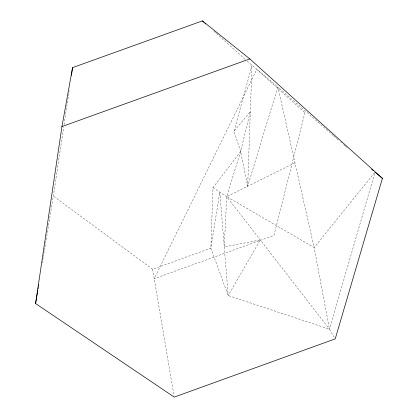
<?xml version="1.0" encoding="UTF-8"?>
<svg xmlns="http://www.w3.org/2000/svg" width="418" height="418" viewBox="0 0 418 418"><rect width="100%" height="100%" fill="white"/><g stroke="black" fill="none" stroke-linecap="round" stroke-linejoin="round"><path stroke-width="0.31" stroke-dasharray="2.09 1.57" d="M247.158 61.122L277.85 86.981L247.681 186.245L240.632 151.483L234.049 131.242L250.335 111.522L240.632 151.483L212.987 187.708L210.839 248.219L228.191 295.542L329.488 329.196L334.275 337.274M247.681 186.245L251.97 65.443L234.049 131.242M44.945 246.902L53.342 196.047L63.646 127.213M64.032 124.653L69.116 90.69M42.286 262.995L42.714 260.419M42.819 259.777L43.247 257.201M43.352 256.558L43.775 253.982M43.885 253.339L44.308 250.763M44.412 250.121L44.841 247.545M212.987 187.708L226.734 196.632L329.488 329.196L374.836 172.744M240.632 151.483L226.734 196.632L224.257 246.918L260.299 239.932L228.191 295.542L219.826 192.149L210.839 248.219L152.622 269.234L53.342 196.047M374.606 172.624L314.117 247.555L329.488 329.196M294.972 162.806L226.734 196.632L314.117 247.555L277.85 86.981L333.303 135.568M333.794 135.996L338.7 140.296M340.665 142.016L341.647 142.878M343.606 144.597L345.08 145.887M345.571 146.316L347.045 147.606M213.943 31.277L215.871 33.012M216.352 33.44L245.23 59.393M152.622 269.234L174.003 395.815M304.91 112.698L273.926 235.48L154.216 278.691L256.767 69.435L304.91 112.698"/><path stroke-width="0.63" d="M35.593 303.552L61.948 126.565L72.565 67.627L202.39 20.9L249.823 58.901L382.407 178.381L335.236 338.888L174.222 397.1L35.593 303.552L37.401 292.605M71.415 75.313L72.565 67.627M37.61 291.32L37.824 290.035M38.038 288.744L38.247 287.459M38.461 286.168L38.675 284.883M61.948 126.565L249.823 58.901M375.014 172.117L382.407 178.381M371.581 169.107L373.546 170.826M202.39 20.9L203.838 22.196M204.799 23.063L205.76 23.925"/></g></svg>
